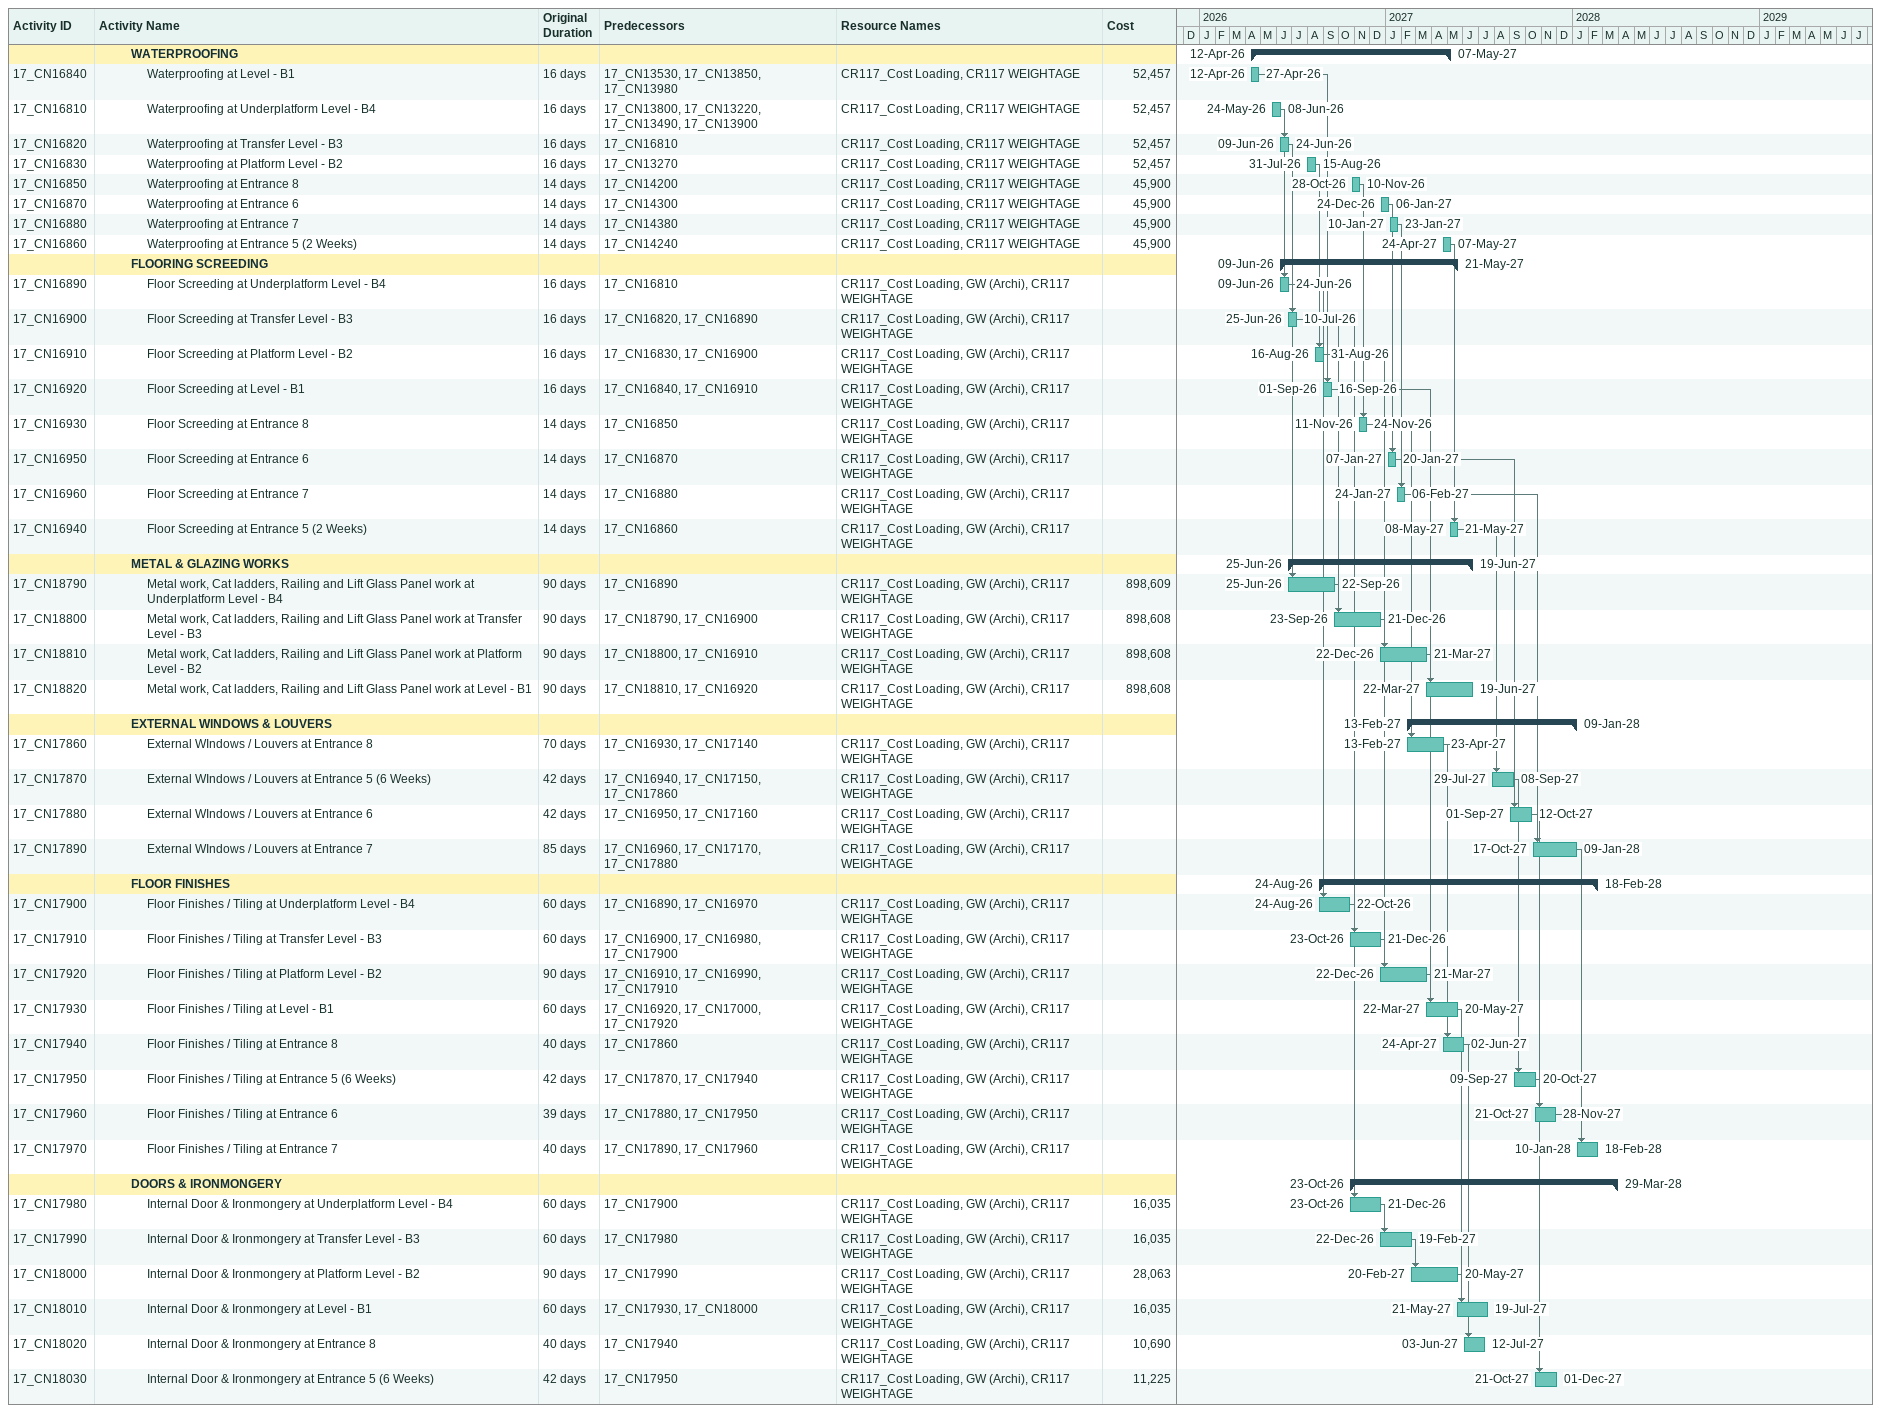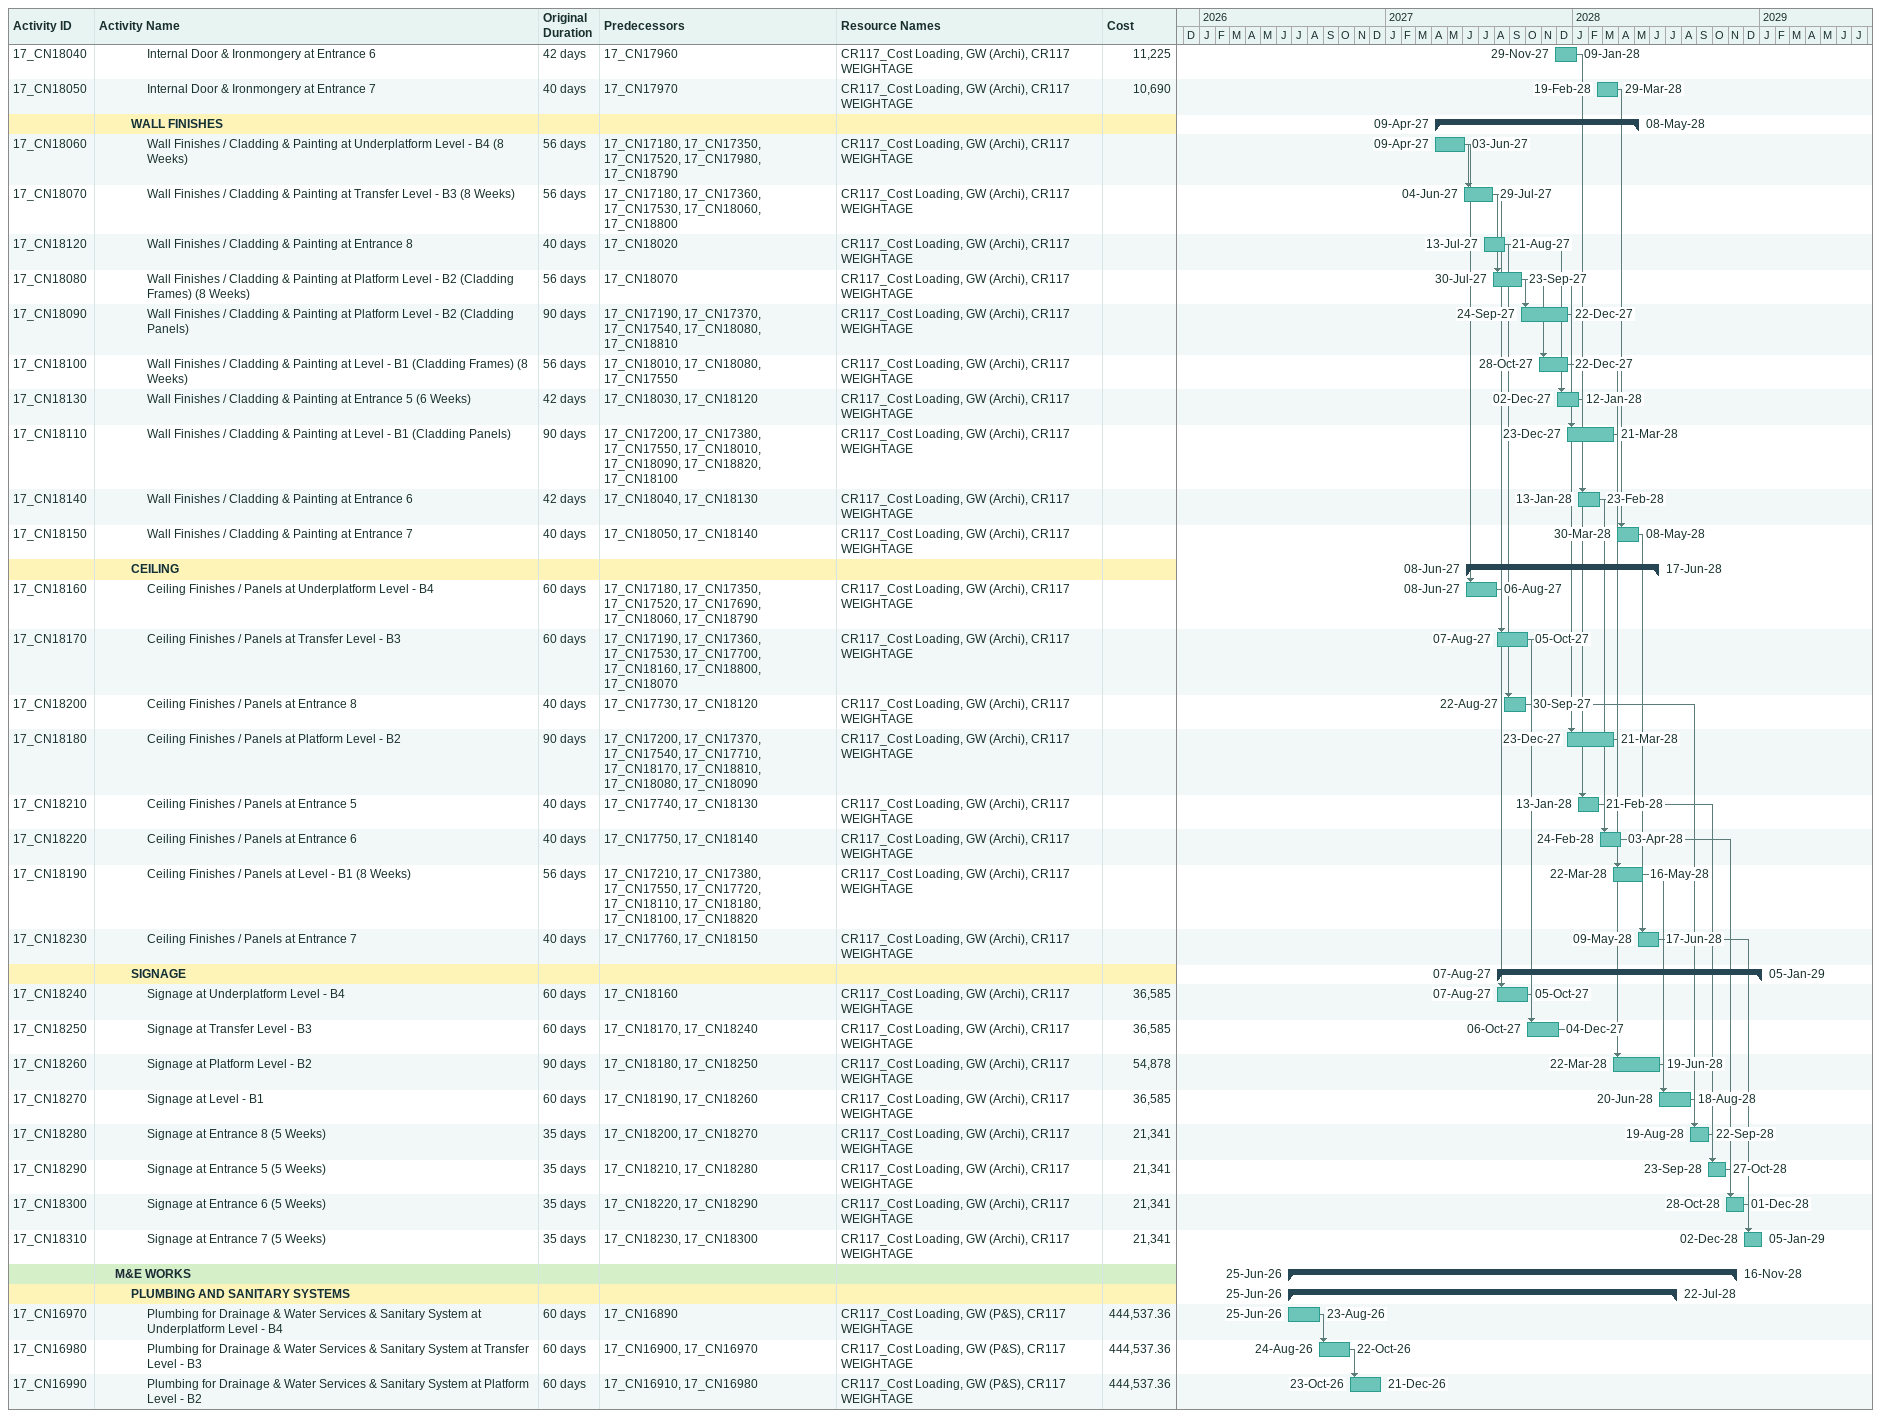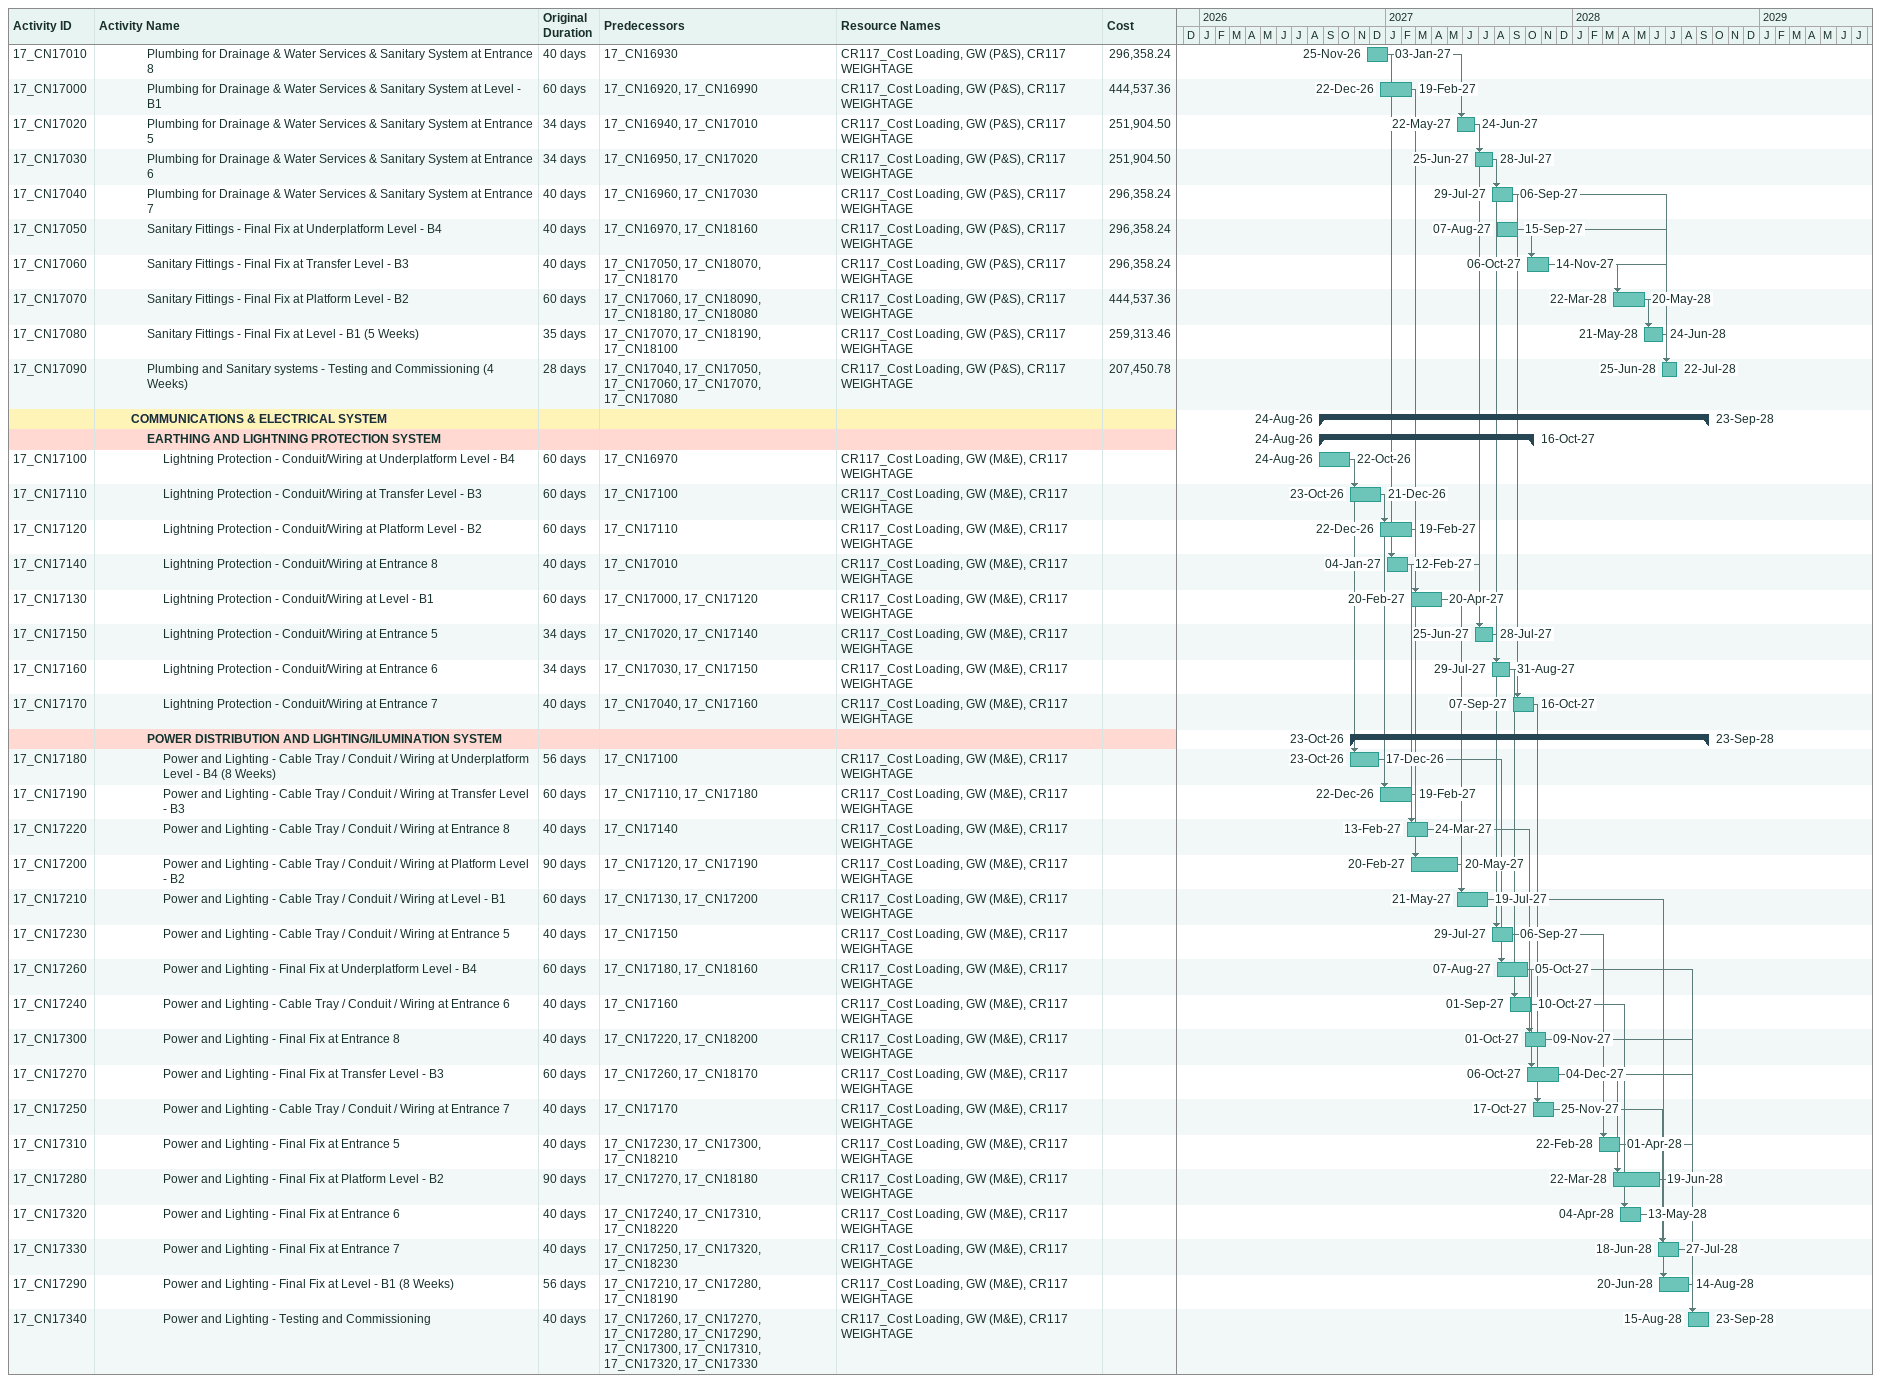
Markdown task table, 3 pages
| ID | Level | Task | Original duration | Start | Finish | Predecessors | Resources | Cost |
|---|---|---|---|---|---|---|---|---|
|  | 3 | **WATERPROOFING** |  | 2026-04-12 | 2027-05-07 |  |  |  |
| 17_CN16840 | 4 | Waterproofing at Level - B1 | 16d | 2026-04-12 | 2026-04-27 | 17_CN13530, 17_CN13850, 17_CN13980 | CR117_Cost Loading, CR117 WEIGHTAGE | 52457 |
| 17_CN16810 | 4 | Waterproofing at Underplatform Level - B4 | 16d | 2026-05-24 | 2026-06-08 | 17_CN13800, 17_CN13220, 17_CN13490, 17_CN13900 | CR117_Cost Loading, CR117 WEIGHTAGE | 52457 |
| 17_CN16820 | 4 | Waterproofing at Transfer Level - B3 | 16d | 2026-06-09 | 2026-06-24 | 17_CN16810 | CR117_Cost Loading, CR117 WEIGHTAGE | 52457 |
| 17_CN16830 | 4 | Waterproofing at Platform Level - B2 | 16d | 2026-07-31 | 2026-08-15 | 17_CN13270 | CR117_Cost Loading, CR117 WEIGHTAGE | 52457 |
| 17_CN16850 | 4 | Waterproofing at Entrance 8 | 14d | 2026-10-28 | 2026-11-10 | 17_CN14200 | CR117_Cost Loading, CR117 WEIGHTAGE | 45900 |
| 17_CN16870 | 4 | Waterproofing at Entrance 6 | 14d | 2026-12-24 | 2027-01-06 | 17_CN14300 | CR117_Cost Loading, CR117 WEIGHTAGE | 45900 |
| 17_CN16880 | 4 | Waterproofing at Entrance 7 | 14d | 2027-01-10 | 2027-01-23 | 17_CN14380 | CR117_Cost Loading, CR117 WEIGHTAGE | 45900 |
| 17_CN16860 | 4 | Waterproofing at Entrance 5 (2 Weeks) | 14d | 2027-04-24 | 2027-05-07 | 17_CN14240 | CR117_Cost Loading, CR117 WEIGHTAGE | 45900 |
|  | 3 | **FLOORING SCREEDING** |  | 2026-06-09 | 2027-05-21 |  |  |  |
| 17_CN16890 | 4 | Floor Screeding at Underplatform Level - B4 | 16d | 2026-06-09 | 2026-06-24 | 17_CN16810 | CR117_Cost Loading, GW (Archi), CR117 WEIGHTAGE |  |
| 17_CN16900 | 4 | Floor Screeding at Transfer Level - B3 | 16d | 2026-06-25 | 2026-07-10 | 17_CN16820, 17_CN16890 | CR117_Cost Loading, GW (Archi), CR117 WEIGHTAGE |  |
| 17_CN16910 | 4 | Floor Screeding at Platform Level - B2 | 16d | 2026-08-16 | 2026-08-31 | 17_CN16830, 17_CN16900 | CR117_Cost Loading, GW (Archi), CR117 WEIGHTAGE |  |
| 17_CN16920 | 4 | Floor Screeding at Level - B1 | 16d | 2026-09-01 | 2026-09-16 | 17_CN16840, 17_CN16910 | CR117_Cost Loading, GW (Archi), CR117 WEIGHTAGE |  |
| 17_CN16930 | 4 | Floor Screeding at Entrance 8 | 14d | 2026-11-11 | 2026-11-24 | 17_CN16850 | CR117_Cost Loading, GW (Archi), CR117 WEIGHTAGE |  |
| 17_CN16950 | 4 | Floor Screeding at Entrance 6 | 14d | 2027-01-07 | 2027-01-20 | 17_CN16870 | CR117_Cost Loading, GW (Archi), CR117 WEIGHTAGE |  |
| 17_CN16960 | 4 | Floor Screeding at Entrance 7 | 14d | 2027-01-24 | 2027-02-06 | 17_CN16880 | CR117_Cost Loading, GW (Archi), CR117 WEIGHTAGE |  |
| 17_CN16940 | 4 | Floor Screeding at Entrance 5 (2 Weeks) | 14d | 2027-05-08 | 2027-05-21 | 17_CN16860 | CR117_Cost Loading, GW (Archi), CR117 WEIGHTAGE |  |
|  | 3 | **METAL & GLAZING WORKS** |  | 2026-06-25 | 2027-06-19 |  |  |  |
| 17_CN18790 | 4 | Metal work, Cat ladders, Railing and Lift Glass Panel work at Underplatform Level - B4 | 90d | 2026-06-25 | 2026-09-22 | 17_CN16890 | CR117_Cost Loading, GW (Archi), CR117 WEIGHTAGE | 898609 |
| 17_CN18800 | 4 | Metal work, Cat ladders, Railing and Lift Glass Panel work at Transfer Level - B3 | 90d | 2026-09-23 | 2026-12-21 | 17_CN18790, 17_CN16900 | CR117_Cost Loading, GW (Archi), CR117 WEIGHTAGE | 898608 |
| 17_CN18810 | 4 | Metal work, Cat ladders, Railing and Lift Glass Panel work at Platform Level - B2 | 90d | 2026-12-22 | 2027-03-21 | 17_CN18800, 17_CN16910 | CR117_Cost Loading, GW (Archi), CR117 WEIGHTAGE | 898608 |
| 17_CN18820 | 4 | Metal work, Cat ladders, Railing and Lift Glass Panel work at Level - B1 | 90d | 2027-03-22 | 2027-06-19 | 17_CN18810, 17_CN16920 | CR117_Cost Loading, GW (Archi), CR117 WEIGHTAGE | 898608 |
|  | 3 | **EXTERNAL WINDOWS & LOUVERS** |  | 2027-02-13 | 2028-01-09 |  |  |  |
| 17_CN17860 | 4 | External WIndows / Louvers at Entrance 8 | 70d | 2027-02-13 | 2027-04-23 | 17_CN16930, 17_CN17140 | CR117_Cost Loading, GW (Archi), CR117 WEIGHTAGE |  |
| 17_CN17870 | 4 | External WIndows / Louvers at Entrance 5 (6 Weeks) | 42d | 2027-07-29 | 2027-09-08 | 17_CN16940, 17_CN17150, 17_CN17860 | CR117_Cost Loading, GW (Archi), CR117 WEIGHTAGE |  |
| 17_CN17880 | 4 | External WIndows / Louvers at Entrance 6 | 42d | 2027-09-01 | 2027-10-12 | 17_CN16950, 17_CN17160 | CR117_Cost Loading, GW (Archi), CR117 WEIGHTAGE |  |
| 17_CN17890 | 4 | External WIndows / Louvers at Entrance 7 | 85d | 2027-10-17 | 2028-01-09 | 17_CN16960, 17_CN17170, 17_CN17880 | CR117_Cost Loading, GW (Archi), CR117 WEIGHTAGE |  |
|  | 3 | **FLOOR FINISHES** |  | 2026-08-24 | 2028-02-18 |  |  |  |
| 17_CN17900 | 4 | Floor Finishes / Tiling at Underplatform Level - B4 | 60d | 2026-08-24 | 2026-10-22 | 17_CN16890, 17_CN16970 | CR117_Cost Loading, GW (Archi), CR117 WEIGHTAGE |  |
| 17_CN17910 | 4 | Floor Finishes / Tiling at Transfer Level - B3 | 60d | 2026-10-23 | 2026-12-21 | 17_CN16900, 17_CN16980, 17_CN17900 | CR117_Cost Loading, GW (Archi), CR117 WEIGHTAGE |  |
| 17_CN17920 | 4 | Floor Finishes / Tiling at Platform Level - B2 | 90d | 2026-12-22 | 2027-03-21 | 17_CN16910, 17_CN16990, 17_CN17910 | CR117_Cost Loading, GW (Archi), CR117 WEIGHTAGE |  |
| 17_CN17930 | 4 | Floor Finishes / Tiling at Level - B1 | 60d | 2027-03-22 | 2027-05-20 | 17_CN16920, 17_CN17000, 17_CN17920 | CR117_Cost Loading, GW (Archi), CR117 WEIGHTAGE |  |
| 17_CN17940 | 4 | Floor Finishes / Tiling at Entrance 8 | 40d | 2027-04-24 | 2027-06-02 | 17_CN17860 | CR117_Cost Loading, GW (Archi), CR117 WEIGHTAGE |  |
| 17_CN17950 | 4 | Floor Finishes / Tiling at Entrance 5 (6 Weeks) | 42d | 2027-09-09 | 2027-10-20 | 17_CN17870, 17_CN17940 | CR117_Cost Loading, GW (Archi), CR117 WEIGHTAGE |  |
| 17_CN17960 | 4 | Floor Finishes / Tiling at Entrance 6 | 39d | 2027-10-21 | 2027-11-28 | 17_CN17880, 17_CN17950 | CR117_Cost Loading, GW (Archi), CR117 WEIGHTAGE |  |
| 17_CN17970 | 4 | Floor Finishes / Tiling at Entrance 7 | 40d | 2028-01-10 | 2028-02-18 | 17_CN17890, 17_CN17960 | CR117_Cost Loading, GW (Archi), CR117 WEIGHTAGE |  |
|  | 3 | **DOORS & IRONMONGERY** |  | 2026-10-23 | 2028-03-29 |  |  |  |
| 17_CN17980 | 4 | Internal Door & Ironmongery at Underplatform Level - B4 | 60d | 2026-10-23 | 2026-12-21 | 17_CN17900 | CR117_Cost Loading, GW (Archi), CR117 WEIGHTAGE | 16035 |
| 17_CN17990 | 4 | Internal Door & Ironmongery at Transfer Level - B3 | 60d | 2026-12-22 | 2027-02-19 | 17_CN17980 | CR117_Cost Loading, GW (Archi), CR117 WEIGHTAGE | 16035 |
| 17_CN18000 | 4 | Internal Door & Ironmongery at Platform Level - B2 | 90d | 2027-02-20 | 2027-05-20 | 17_CN17990 | CR117_Cost Loading, GW (Archi), CR117 WEIGHTAGE | 28063 |
| 17_CN18010 | 4 | Internal Door & Ironmongery at Level - B1 | 60d | 2027-05-21 | 2027-07-19 | 17_CN17930, 17_CN18000 | CR117_Cost Loading, GW (Archi), CR117 WEIGHTAGE | 16035 |
| 17_CN18020 | 4 | Internal Door & Ironmongery at Entrance 8 | 40d | 2027-06-03 | 2027-07-12 | 17_CN17940 | CR117_Cost Loading, GW (Archi), CR117 WEIGHTAGE | 10690 |
| 17_CN18030 | 4 | Internal Door & Ironmongery at Entrance 5 (6 Weeks) | 42d | 2027-10-21 | 2027-12-01 | 17_CN17950 | CR117_Cost Loading, GW (Archi), CR117 WEIGHTAGE | 11225 |
| 17_CN18040 | 4 | Internal Door & Ironmongery at Entrance 6 | 42d | 2027-11-29 | 2028-01-09 | 17_CN17960 | CR117_Cost Loading, GW (Archi), CR117 WEIGHTAGE | 11225 |
| 17_CN18050 | 4 | Internal Door & Ironmongery at Entrance 7 | 40d | 2028-02-19 | 2028-03-29 | 17_CN17970 | CR117_Cost Loading, GW (Archi), CR117 WEIGHTAGE | 10690 |
|  | 3 | **WALL FINISHES** |  | 2027-04-09 | 2028-05-08 |  |  |  |
| 17_CN18060 | 4 | Wall Finishes / Cladding & Painting at Underplatform Level - B4 (8 Weeks) | 56d | 2027-04-09 | 2027-06-03 | 17_CN17180, 17_CN17350, 17_CN17520, 17_CN17980, 17_CN18790 | CR117_Cost Loading, GW (Archi), CR117 WEIGHTAGE |  |
| 17_CN18070 | 4 | Wall Finishes / Cladding & Painting at Transfer Level - B3 (8 Weeks) | 56d | 2027-06-04 | 2027-07-29 | 17_CN17180, 17_CN17360, 17_CN17530, 17_CN18060, 17_CN18800 | CR117_Cost Loading, GW (Archi), CR117 WEIGHTAGE |  |
| 17_CN18120 | 4 | Wall Finishes / Cladding & Painting at Entrance 8 | 40d | 2027-07-13 | 2027-08-21 | 17_CN18020 | CR117_Cost Loading, GW (Archi), CR117 WEIGHTAGE |  |
| 17_CN18080 | 4 | Wall Finishes / Cladding & Painting at Platform Level - B2 (Cladding Frames) (8 Weeks) | 56d | 2027-07-30 | 2027-09-23 | 17_CN18070 | CR117_Cost Loading, GW (Archi), CR117 WEIGHTAGE |  |
| 17_CN18090 | 4 | Wall Finishes / Cladding & Painting at Platform Level - B2 (Cladding Panels) | 90d | 2027-09-24 | 2027-12-22 | 17_CN17190, 17_CN17370, 17_CN17540, 17_CN18080, 17_CN18810 | CR117_Cost Loading, GW (Archi), CR117 WEIGHTAGE |  |
| 17_CN18100 | 4 | Wall Finishes / Cladding & Painting at Level - B1 (Cladding Frames) (8 Weeks) | 56d | 2027-10-28 | 2027-12-22 | 17_CN18010, 17_CN18080, 17_CN17550 | CR117_Cost Loading, GW (Archi), CR117 WEIGHTAGE |  |
| 17_CN18130 | 4 | Wall Finishes / Cladding & Painting at Entrance 5 (6 Weeks) | 42d | 2027-12-02 | 2028-01-12 | 17_CN18030, 17_CN18120 | CR117_Cost Loading, GW (Archi), CR117 WEIGHTAGE |  |
| 17_CN18110 | 4 | Wall Finishes / Cladding & Painting at Level - B1 (Cladding Panels) | 90d | 2027-12-23 | 2028-03-21 | 17_CN17200, 17_CN17380, 17_CN17550, 17_CN18010, 17_CN18090, 17_CN18820, 17_CN18100 | CR117_Cost Loading, GW (Archi), CR117 WEIGHTAGE |  |
| 17_CN18140 | 4 | Wall Finishes / Cladding & Painting at Entrance 6 | 42d | 2028-01-13 | 2028-02-23 | 17_CN18040, 17_CN18130 | CR117_Cost Loading, GW (Archi), CR117 WEIGHTAGE |  |
| 17_CN18150 | 4 | Wall Finishes / Cladding & Painting at Entrance 7 | 40d | 2028-03-30 | 2028-05-08 | 17_CN18050, 17_CN18140 | CR117_Cost Loading, GW (Archi), CR117 WEIGHTAGE |  |
|  | 3 | **CEILING** |  | 2027-06-08 | 2028-06-17 |  |  |  |
| 17_CN18160 | 4 | Ceiling Finishes / Panels at Underplatform Level - B4 | 60d | 2027-06-08 | 2027-08-06 | 17_CN17180, 17_CN17350, 17_CN17520, 17_CN17690, 17_CN18060, 17_CN18790 | CR117_Cost Loading, GW (Archi), CR117 WEIGHTAGE |  |
| 17_CN18170 | 4 | Ceiling Finishes / Panels at Transfer Level - B3 | 60d | 2027-08-07 | 2027-10-05 | 17_CN17190, 17_CN17360, 17_CN17530, 17_CN17700, 17_CN18160, 17_CN18800, 17_CN18070 | CR117_Cost Loading, GW (Archi), CR117 WEIGHTAGE |  |
| 17_CN18200 | 4 | Ceiling Finishes / Panels at Entrance 8 | 40d | 2027-08-22 | 2027-09-30 | 17_CN17730, 17_CN18120 | CR117_Cost Loading, GW (Archi), CR117 WEIGHTAGE |  |
| 17_CN18180 | 4 | Ceiling Finishes / Panels at Platform Level - B2 | 90d | 2027-12-23 | 2028-03-21 | 17_CN17200, 17_CN17370, 17_CN17540, 17_CN17710, 17_CN18170, 17_CN18810, 17_CN18080, 17_CN18090 | CR117_Cost Loading, GW (Archi), CR117 WEIGHTAGE |  |
| 17_CN18210 | 4 | Ceiling Finishes / Panels at Entrance 5 | 40d | 2028-01-13 | 2028-02-21 | 17_CN17740, 17_CN18130 | CR117_Cost Loading, GW (Archi), CR117 WEIGHTAGE |  |
| 17_CN18220 | 4 | Ceiling Finishes / Panels at Entrance 6 | 40d | 2028-02-24 | 2028-04-03 | 17_CN17750, 17_CN18140 | CR117_Cost Loading, GW (Archi), CR117 WEIGHTAGE |  |
| 17_CN18190 | 4 | Ceiling Finishes / Panels at Level - B1 (8 Weeks) | 56d | 2028-03-22 | 2028-05-16 | 17_CN17210, 17_CN17380, 17_CN17550, 17_CN17720, 17_CN18110, 17_CN18180, 17_CN18100, 17_CN18820 | CR117_Cost Loading, GW (Archi), CR117 WEIGHTAGE |  |
| 17_CN18230 | 4 | Ceiling Finishes / Panels at Entrance 7 | 40d | 2028-05-09 | 2028-06-17 | 17_CN17760, 17_CN18150 | CR117_Cost Loading, GW (Archi), CR117 WEIGHTAGE |  |
|  | 3 | **SIGNAGE** |  | 2027-08-07 | 2029-01-05 |  |  |  |
| 17_CN18240 | 4 | Signage at Underplatform Level - B4 | 60d | 2027-08-07 | 2027-10-05 | 17_CN18160 | CR117_Cost Loading, GW (Archi), CR117 WEIGHTAGE | 36585 |
| 17_CN18250 | 4 | Signage at Transfer Level - B3 | 60d | 2027-10-06 | 2027-12-04 | 17_CN18170, 17_CN18240 | CR117_Cost Loading, GW (Archi), CR117 WEIGHTAGE | 36585 |
| 17_CN18260 | 4 | Signage at Platform Level - B2 | 90d | 2028-03-22 | 2028-06-19 | 17_CN18180, 17_CN18250 | CR117_Cost Loading, GW (Archi), CR117 WEIGHTAGE | 54878 |
| 17_CN18270 | 4 | Signage at Level - B1 | 60d | 2028-06-20 | 2028-08-18 | 17_CN18190, 17_CN18260 | CR117_Cost Loading, GW (Archi), CR117 WEIGHTAGE | 36585 |
| 17_CN18280 | 4 | Signage at Entrance 8 (5 Weeks) | 35d | 2028-08-19 | 2028-09-22 | 17_CN18200, 17_CN18270 | CR117_Cost Loading, GW (Archi), CR117 WEIGHTAGE | 21341 |
| 17_CN18290 | 4 | Signage at Entrance 5 (5 Weeks) | 35d | 2028-09-23 | 2028-10-27 | 17_CN18210, 17_CN18280 | CR117_Cost Loading, GW (Archi), CR117 WEIGHTAGE | 21341 |
| 17_CN18300 | 4 | Signage at Entrance 6 (5 Weeks) | 35d | 2028-10-28 | 2028-12-01 | 17_CN18220, 17_CN18290 | CR117_Cost Loading, GW (Archi), CR117 WEIGHTAGE | 21341 |
| 17_CN18310 | 4 | Signage at Entrance 7 (5 Weeks) | 35d | 2028-12-02 | 2029-01-05 | 17_CN18230, 17_CN18300 | CR117_Cost Loading, GW (Archi), CR117 WEIGHTAGE | 21341 |
|  | 2 | **M&E WORKS** |  | 2026-06-25 | 2028-11-16 |  |  |  |
|  | 3 | **PLUMBING AND SANITARY SYSTEMS** |  | 2026-06-25 | 2028-07-22 |  |  |  |
| 17_CN16970 | 4 | Plumbing for Drainage & Water Services & Sanitary System at Underplatform Level - B4 | 60d | 2026-06-25 | 2026-08-23 | 17_CN16890 | CR117_Cost Loading, GW (P&S), CR117 WEIGHTAGE | 444537.36 |
| 17_CN16980 | 4 | Plumbing for Drainage & Water Services & Sanitary System at Transfer Level - B3 | 60d | 2026-08-24 | 2026-10-22 | 17_CN16900, 17_CN16970 | CR117_Cost Loading, GW (P&S), CR117 WEIGHTAGE | 444537.36 |
| 17_CN16990 | 4 | Plumbing for Drainage & Water Services & Sanitary System at Platform Level - B2 | 60d | 2026-10-23 | 2026-12-21 | 17_CN16910, 17_CN16980 | CR117_Cost Loading, GW (P&S), CR117 WEIGHTAGE | 444537.36 |
| 17_CN17010 | 4 | Plumbing for Drainage & Water Services & Sanitary System at Entrance 8 | 40d | 2026-11-25 | 2027-01-03 | 17_CN16930 | CR117_Cost Loading, GW (P&S), CR117 WEIGHTAGE | 296358.24 |
| 17_CN17000 | 4 | Plumbing for Drainage & Water Services & Sanitary System at Level - B1 | 60d | 2026-12-22 | 2027-02-19 | 17_CN16920, 17_CN16990 | CR117_Cost Loading, GW (P&S), CR117 WEIGHTAGE | 444537.36 |
| 17_CN17020 | 4 | Plumbing for Drainage & Water Services & Sanitary System at Entrance 5 | 34d | 2027-05-22 | 2027-06-24 | 17_CN16940, 17_CN17010 | CR117_Cost Loading, GW (P&S), CR117 WEIGHTAGE | 251904.50 |
| 17_CN17030 | 4 | Plumbing for Drainage & Water Services & Sanitary System at Entrance 6 | 34d | 2027-06-25 | 2027-07-28 | 17_CN16950, 17_CN17020 | CR117_Cost Loading, GW (P&S), CR117 WEIGHTAGE | 251904.50 |
| 17_CN17040 | 4 | Plumbing for Drainage & Water Services & Sanitary System at Entrance 7 | 40d | 2027-07-29 | 2027-09-06 | 17_CN16960, 17_CN17030 | CR117_Cost Loading, GW (P&S), CR117 WEIGHTAGE | 296358.24 |
| 17_CN17050 | 4 | Sanitary Fittings - Final Fix at Underplatform Level - B4 | 40d | 2027-08-07 | 2027-09-15 | 17_CN16970, 17_CN18160 | CR117_Cost Loading, GW (P&S), CR117 WEIGHTAGE | 296358.24 |
| 17_CN17060 | 4 | Sanitary Fittings - Final Fix at Transfer Level - B3 | 40d | 2027-10-06 | 2027-11-14 | 17_CN17050, 17_CN18070, 17_CN18170 | CR117_Cost Loading, GW (P&S), CR117 WEIGHTAGE | 296358.24 |
| 17_CN17070 | 4 | Sanitary Fittings - Final Fix at Platform Level - B2 | 60d | 2028-03-22 | 2028-05-20 | 17_CN17060, 17_CN18090, 17_CN18180, 17_CN18080 | CR117_Cost Loading, GW (P&S), CR117 WEIGHTAGE | 444537.36 |
| 17_CN17080 | 4 | Sanitary Fittings - Final Fix at Level - B1 (5 Weeks) | 35d | 2028-05-21 | 2028-06-24 | 17_CN17070, 17_CN18190, 17_CN18100 | CR117_Cost Loading, GW (P&S), CR117 WEIGHTAGE | 259313.46 |
| 17_CN17090 | 4 | Plumbing and Sanitary systems - Testing and Commissioning (4 Weeks) | 28d | 2028-06-25 | 2028-07-22 | 17_CN17040, 17_CN17050, 17_CN17060, 17_CN17070, 17_CN17080 | CR117_Cost Loading, GW (P&S), CR117 WEIGHTAGE | 207450.78 |
|  | 3 | **COMMUNICATIONS & ELECTRICAL SYSTEM** |  | 2026-08-24 | 2028-09-23 |  |  |  |
|  | 4 | **EARTHING AND LIGHTNING PROTECTION SYSTEM** |  | 2026-08-24 | 2027-10-16 |  |  |  |
| 17_CN17100 | 5 | Lightning Protection - Conduit/Wiring at Underplatform Level - B4 | 60d | 2026-08-24 | 2026-10-22 | 17_CN16970 | CR117_Cost Loading, GW (M&E), CR117 WEIGHTAGE |  |
| 17_CN17110 | 5 | Lightning Protection - Conduit/Wiring at Transfer Level - B3 | 60d | 2026-10-23 | 2026-12-21 | 17_CN17100 | CR117_Cost Loading, GW (M&E), CR117 WEIGHTAGE |  |
| 17_CN17120 | 5 | Lightning Protection - Conduit/Wiring at Platform Level - B2 | 60d | 2026-12-22 | 2027-02-19 | 17_CN17110 | CR117_Cost Loading, GW (M&E), CR117 WEIGHTAGE |  |
| 17_CN17140 | 5 | Lightning Protection - Conduit/Wiring at Entrance 8 | 40d | 2027-01-04 | 2027-02-12 | 17_CN17010 | CR117_Cost Loading, GW (M&E), CR117 WEIGHTAGE |  |
| 17_CN17130 | 5 | Lightning Protection - Conduit/Wiring at Level - B1 | 60d | 2027-02-20 | 2027-04-20 | 17_CN17000, 17_CN17120 | CR117_Cost Loading, GW (M&E), CR117 WEIGHTAGE |  |
| 17_CN17150 | 5 | Lightning Protection - Conduit/Wiring at Entrance 5 | 34d | 2027-06-25 | 2027-07-28 | 17_CN17020, 17_CN17140 | CR117_Cost Loading, GW (M&E), CR117 WEIGHTAGE |  |
| 17_CN17160 | 5 | Lightning Protection - Conduit/Wiring at Entrance 6 | 34d | 2027-07-29 | 2027-08-31 | 17_CN17030, 17_CN17150 | CR117_Cost Loading, GW (M&E), CR117 WEIGHTAGE |  |
| 17_CN17170 | 5 | Lightning Protection - Conduit/Wiring at Entrance 7 | 40d | 2027-09-07 | 2027-10-16 | 17_CN17040, 17_CN17160 | CR117_Cost Loading, GW (M&E), CR117 WEIGHTAGE |  |
|  | 4 | **POWER DISTRIBUTION AND LIGHTING/ILUMINATION SYSTEM** |  | 2026-10-23 | 2028-09-23 |  |  |  |
| 17_CN17180 | 5 | Power and Lighting - Cable Tray / Conduit / Wiring at Underplatform Level - B4 (8 Weeks) | 56d | 2026-10-23 | 2026-12-17 | 17_CN17100 | CR117_Cost Loading, GW (M&E), CR117 WEIGHTAGE |  |
| 17_CN17190 | 5 | Power and Lighting - Cable Tray / Conduit / Wiring at Transfer Level - B3 | 60d | 2026-12-22 | 2027-02-19 | 17_CN17110, 17_CN17180 | CR117_Cost Loading, GW (M&E), CR117 WEIGHTAGE |  |
| 17_CN17220 | 5 | Power and Lighting - Cable Tray / Conduit / Wiring at Entrance 8 | 40d | 2027-02-13 | 2027-03-24 | 17_CN17140 | CR117_Cost Loading, GW (M&E), CR117 WEIGHTAGE |  |
| 17_CN17200 | 5 | Power and Lighting - Cable Tray / Conduit / Wiring at Platform Level - B2 | 90d | 2027-02-20 | 2027-05-20 | 17_CN17120, 17_CN17190 | CR117_Cost Loading, GW (M&E), CR117 WEIGHTAGE |  |
| 17_CN17210 | 5 | Power and Lighting - Cable Tray / Conduit / Wiring at Level - B1 | 60d | 2027-05-21 | 2027-07-19 | 17_CN17130, 17_CN17200 | CR117_Cost Loading, GW (M&E), CR117 WEIGHTAGE |  |
| 17_CN17230 | 5 | Power and Lighting - Cable Tray / Conduit / Wiring at Entrance 5 | 40d | 2027-07-29 | 2027-09-06 | 17_CN17150 | CR117_Cost Loading, GW (M&E), CR117 WEIGHTAGE |  |
| 17_CN17260 | 5 | Power and Lighting - Final Fix at Underplatform Level - B4 | 60d | 2027-08-07 | 2027-10-05 | 17_CN17180, 17_CN18160 | CR117_Cost Loading, GW (M&E), CR117 WEIGHTAGE |  |
| 17_CN17240 | 5 | Power and Lighting - Cable Tray / Conduit / Wiring at Entrance 6 | 40d | 2027-09-01 | 2027-10-10 | 17_CN17160 | CR117_Cost Loading, GW (M&E), CR117 WEIGHTAGE |  |
| 17_CN17300 | 5 | Power and Lighting - Final Fix at Entrance 8 | 40d | 2027-10-01 | 2027-11-09 | 17_CN17220, 17_CN18200 | CR117_Cost Loading, GW (M&E), CR117 WEIGHTAGE |  |
| 17_CN17270 | 5 | Power and Lighting - Final Fix at Transfer Level - B3 | 60d | 2027-10-06 | 2027-12-04 | 17_CN17260, 17_CN18170 | CR117_Cost Loading, GW (M&E), CR117 WEIGHTAGE |  |
| 17_CN17250 | 5 | Power and Lighting - Cable Tray / Conduit / Wiring at Entrance 7 | 40d | 2027-10-17 | 2027-11-25 | 17_CN17170 | CR117_Cost Loading, GW (M&E), CR117 WEIGHTAGE |  |
| 17_CN17310 | 5 | Power and Lighting - Final Fix at Entrance 5 | 40d | 2028-02-22 | 2028-04-01 | 17_CN17230, 17_CN17300, 17_CN18210 | CR117_Cost Loading, GW (M&E), CR117 WEIGHTAGE |  |
| 17_CN17280 | 5 | Power and Lighting - Final Fix at Platform Level - B2 | 90d | 2028-03-22 | 2028-06-19 | 17_CN17270, 17_CN18180 | CR117_Cost Loading, GW (M&E), CR117 WEIGHTAGE |  |
| 17_CN17320 | 5 | Power and Lighting - Final Fix at Entrance 6 | 40d | 2028-04-04 | 2028-05-13 | 17_CN17240, 17_CN17310, 17_CN18220 | CR117_Cost Loading, GW (M&E), CR117 WEIGHTAGE |  |
| 17_CN17330 | 5 | Power and Lighting - Final Fix at Entrance 7 | 40d | 2028-06-18 | 2028-07-27 | 17_CN17250, 17_CN17320, 17_CN18230 | CR117_Cost Loading, GW (M&E), CR117 WEIGHTAGE |  |
| 17_CN17290 | 5 | Power and Lighting - Final Fix at Level - B1 (8 Weeks) | 56d | 2028-06-20 | 2028-08-14 | 17_CN17210, 17_CN17280, 17_CN18190 | CR117_Cost Loading, GW (M&E), CR117 WEIGHTAGE |  |
| 17_CN17340 | 5 | Power and Lighting - Testing and Commissioning | 40d | 2028-08-15 | 2028-09-23 | 17_CN17260, 17_CN17270, 17_CN17280, 17_CN17290, 17_CN17300, 17_CN17310, 17_CN17320, 17_CN17330 | CR117_Cost Loading, GW (M&E), CR117 WEIGHTAGE |  |
